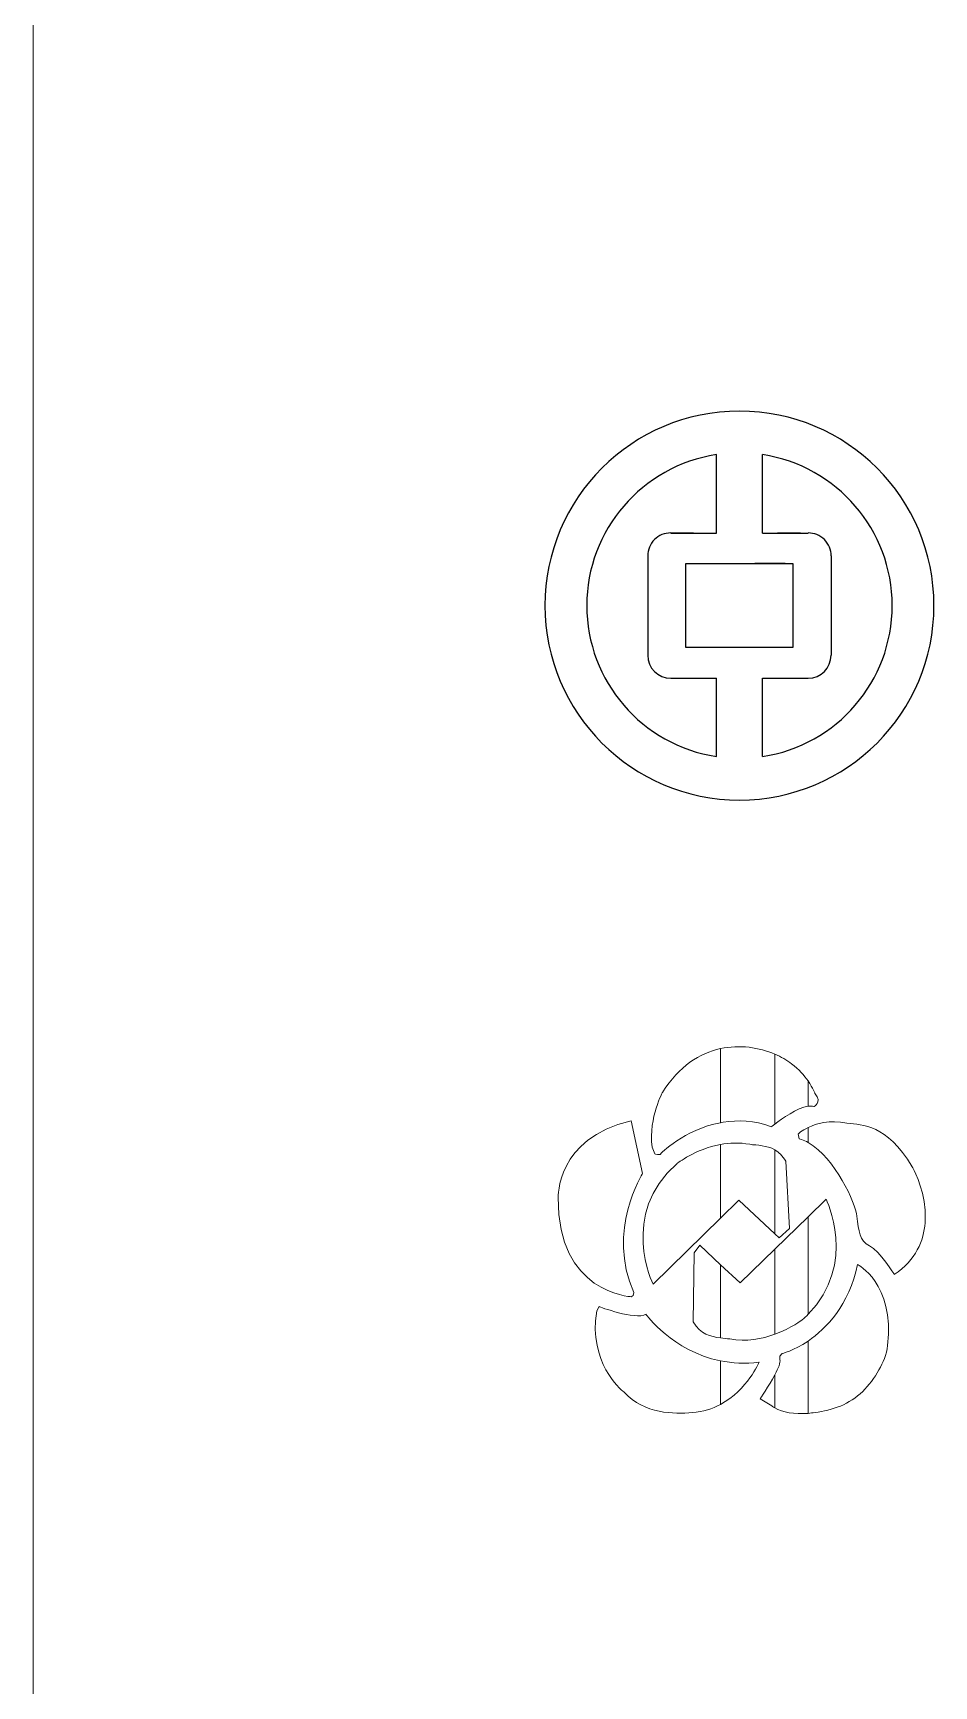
# Model space of a CAD drawing. Header units: millimetres. Extents: x 44393 to 91220, y 25301 to 41858.
# Drawn here: x 65312 to 66003, y 36719 to 37986 of the extents above; entities that cross this region are included whole.
import ezdxf

# ---------------------------------------------------------------- set-up
doc = ezdxf.new("R2010")
doc.units = ezdxf.units.MM
doc.layers.add('B-图框', color=6, linetype='Continuous')
doc.layers.add('图层 1', color=7, linetype='Continuous')
doc.layers.add('图框', color=165, linetype='Continuous', lineweight=0)

msp = doc.modelspace()

# ---------------------------------------------------------------- linework, layer by layer
at = {"color": 12, "linetype": 'Continuous'}
for p, q in [((65806.7, 37602.7), (65800.9, 37602.7)), ((65812.6, 37602.7), (65806.7, 37602.7)), ((65818.4, 37602.7), (65812.6, 37602.7)), ((65888.7, 37602.7), (65882.8, 37602.7)), ((65894.5, 37602.7), (65888.7, 37602.7)), ((65900.4, 37602.7), (65894.5, 37602.7)), ((65888.7, 37579.3), (65865.3, 37579.3)), ((65836, 37474), (65836, 37479.8)), ((65871.1, 37474), (65871.1, 37479.8))]:
    msp.add_line(p, q, dxfattribs=at)
at = {"layer": 'B-图框', "color": 12}
for p, q in [((65836, 37602.7), (65836, 37662.9)), ((65871.1, 37602.7), (65871.1, 37662.9)), ((65800.9, 37602.7), (65836, 37602.7)), ((65871.1, 37602.7), (65906.2, 37602.7)), ((65783.3, 37585.2), (65783.3, 37509.1)), ((65923.8, 37585.2), (65923.8, 37509.1)), ((65812.6, 37515), (65812.6, 37579.3)), ((65812.6, 37579.3), (65894.5, 37579.3)), ((65894.5, 37579.3), (65894.5, 37515)), ((65894.5, 37515), (65812.6, 37515)), ((65800.9, 37491.5), (65836, 37491.5)), ((65836, 37431.4), (65836, 37491.5)), ((65871.1, 37431.4), (65871.1, 37491.5)), ((65871.1, 37491.5), (65906.2, 37491.5))]:
    msp.add_line(p, q, dxfattribs=at)
for centre, major_axis, start_param, end_param in [((65853.6, 37547.1), (-149, 0), 3.141593, 9.424778), ((65853.6, 37547.1), (-117, 0), -1.420228, 1.420228), ((65853.6, 37547.1), (117, 0), -1.42023, 1.420226), ((65800.9, 37585.2), (-17.6, 0), -1.570789, 0.000008), ((65906.2, 37585.2), (17.6, 0), -0.000008, 1.570789), ((65800.9, 37509.1), (17.6, 0), 3.141585, 4.712381), ((65906.2, 37509.1), (-17.6, 0), 1.570804, 3.1416)]:
    msp.add_ellipse(centre, major_axis=major_axis, ratio=1, start_param=start_param, end_param=end_param, dxfattribs=at)
at = {"layer": '图层 1', "lineweight": 0}
for points in [[(65794.9, 37174.5), (65807.3, 37194.2), (65823.1, 37204.1), (65839, 37207.6)], [(65839, 37207.6), (65853.9, 37210.8), (65868.6, 37208.5), (65880.7, 37203.4)], [(65839, 37150.8), (65839, 37150.8), (65839, 37207.6), (65839, 37207.6)], [(65839, 37207.6), (65839, 37207.6), (65839, 37150.8), (65839, 37150.8)], [(65880.7, 37149.8), (65880.7, 37149.8), (65880.7, 37203.4), (65880.7, 37203.4)], [(65880.7, 37203.4), (65885.5, 37201.2), (65889.7, 37198.8), (65893.5, 37195.9)], [(65880.7, 37203.4), (65880.7, 37203.4), (65880.7, 37149.8), (65880.7, 37149.8)], [(65893.5, 37195.9), (65899.2, 37191.7), (65903.2, 37186.9), (65906.1, 37182.9)], [(65906.1, 37163.4), (65906.1, 37163.4), (65906.1, 37182.9), (65906.1, 37182.9)], [(65906.1, 37182.9), (65909.9, 37177.2), (65911.5, 37173), (65911.5, 37173)], [(65906.1, 37182.9), (65906.1, 37182.9), (65906.1, 37163.4), (65906.1, 37163.4)], [(65786.6, 37132.2), (65784, 37155.4), (65794.9, 37174.5), (65794.9, 37174.5)], [(65906.1, 37163.4), (65897.9, 37162.4), (65886, 37153.8), (65880.7, 37149.8)], [(65910.5, 37163.2), (65909.2, 37163.6), (65907.6, 37163.8), (65906.1, 37163.4)], [(65911.5, 37173), (65917.2, 37166.3), (65910.5, 37163.2), (65910.5, 37163.2)], [(65714.8, 37093.4), (65714.8, 37093.4), (65712.7, 37138.9), (65770.6, 37152.3)], [(65770.6, 37152.3), (65770.6, 37152.3), (65779.4, 37112), (65779.4, 37112)], [(65839, 37150.8), (65811.7, 37145.8), (65792.6, 37126.9), (65792.8, 37126.5)], [(65841.1, 37151.2), (65840.5, 37151), (65839.8, 37151), (65839, 37150.8)], [(65878, 37147.7), (65864.8, 37153.1), (65852.4, 37152.9), (65841.1, 37151.2)], [(65880.7, 37149.8), (65879, 37148.5), (65878, 37147.7), (65878, 37147.7)], [(65906.1, 37147.2), (65912.4, 37150.2), (65922.4, 37153.1), (65935.9, 37150.6)], [(65935.9, 37150.6), (65948.5, 37148.5), (65965.4, 37150.6), (65986, 37116.9)], [(65898.5, 37142.2), (65898.5, 37142.2), (65901.1, 37144.7), (65906.1, 37147.2)], [(65899.2, 37138.5), (65899.2, 37138.5), (65898.5, 37142.2), (65898.5, 37142.2)], [(65901.1, 37138), (65901.1, 37138), (65899.2, 37138.5), (65899.2, 37138.5)], [(65906.1, 37135.7), (65904.6, 37136.6), (65902.9, 37137.4), (65901.1, 37138)], [(65906.1, 37135.7), (65906.1, 37135.7), (65906.1, 37147.2), (65906.1, 37147.2)], [(65906.1, 37147.2), (65906.1, 37147.2), (65906.1, 37135.7), (65906.1, 37135.7)], [(65788.7, 37126.9), (65788.7, 37126.9), (65786.6, 37132.2), (65786.6, 37132.2)], [(65792.8, 37126.5), (65793.1, 37126.1), (65788.7, 37126.9), (65788.7, 37126.9)], [(65839, 37134.2), (65819.7, 37130.5), (65805.8, 37119.6), (65805.8, 37119.6)], [(65839, 37134.2), (65845.9, 37135.5), (65853.5, 37135.7), (65861.4, 37134.3)], [(65839, 37077.8), (65839, 37077.8), (65839, 37134.2), (65839, 37134.2)], [(65839, 37077.8), (65839, 37077.8), (65839, 37134.2), (65839, 37134.2)], [(65861.4, 37134.3), (65867.3, 37133.4), (65874.4, 37133.6), (65880.7, 37130.1)], [(65889.1, 37121.3), (65886.6, 37125.6), (65883.7, 37128.2), (65880.7, 37130.1)], [(65880.7, 37130.1), (65880.7, 37130.1), (65880.7, 37065.7), (65880.7, 37065.7)], [(65880.7, 37130.1), (65880.7, 37130.1), (65880.7, 37065.7), (65880.7, 37065.7)], [(65943.6, 37079.1), (65942.2, 37089.4), (65927.5, 37123.3), (65906.1, 37135.7)], [(65779.4, 37112), (65779.4, 37112), (65751.5, 37068.2), (65772.7, 37020.6)], [(65805.8, 37119.6), (65761, 37080.4), (65787.4, 37027.1), (65787.4, 37027.1)], [(65892, 37069.7), (65892, 37069.7), (65889.1, 37121.3), (65889.1, 37121.3)], [(65986, 37116.9), (65986, 37116.9), (65994.4, 37102.2), (65995.8, 37083.9)], [(65770.6, 37017.5), (65770.6, 37017.5), (65713.8, 37020.2), (65714.8, 37093.4)], [(65853.2, 37091.5), (65853.2, 37091.5), (65839, 37077.8), (65839, 37077.8)], [(65880.7, 37065.7), (65880.7, 37065.7), (65853.2, 37091.5), (65853.2, 37091.5)], [(65906.1, 37004), (65944.5, 37042.8), (65919.9, 37092.3), (65919.9, 37092.3)], [(65919.9, 37092.3), (65919.9, 37092.3), (65906.1, 37078.7), (65906.1, 37078.7)], [(65787.4, 37027.1), (65787.4, 37027.1), (65839, 37077.8), (65839, 37077.8)], [(65880.7, 37053.9), (65880.7, 37053.9), (65906.1, 37078.7), (65906.1, 37078.7)], [(65906.1, 37078.7), (65906.1, 37078.7), (65906.1, 37004), (65906.1, 37004)], [(65906.1, 37078.7), (65906.1, 37078.7), (65906.1, 37004), (65906.1, 37004)], [(65953.3, 37056.5), (65945.5, 37060.2), (65944.9, 37068), (65943.6, 37079.1)], [(65995.8, 37074.1), (65994.8, 37060.6), (65988.7, 37045.8), (65972.2, 37034.4)], [(65995.8, 37083.9), (65995.8, 37083.9), (65995.8, 37074.1), (65995.8, 37074.1)], [(65880.7, 37065.7), (65880.7, 37065.7), (65884.1, 37062.5), (65884.1, 37062.5)], [(65884.1, 37062.5), (65884.1, 37062.5), (65892, 37069.7), (65892, 37069.7)], [(65818.2, 36998.2), (65818.2, 36998.2), (65818.9, 37051.2), (65818.9, 37051.2)], [(65818.9, 37051.2), (65818.9, 37051.2), (65823.1, 37056.9), (65823.1, 37056.9)], [(65823.1, 37056.9), (65823.1, 37056.9), (65839, 37042), (65839, 37042)], [(65854.1, 37028.1), (65854.1, 37028.1), (65880.7, 37053.9), (65880.7, 37053.9)], [(65880.7, 36988.7), (65880.7, 36988.7), (65880.7, 37053.9), (65880.7, 37053.9)], [(65880.7, 37053.9), (65880.7, 37053.9), (65880.7, 36988.7), (65880.7, 36988.7)], [(65972.2, 37034.4), (65972.2, 37034.4), (65961.2, 37052.7), (65953.3, 37056.5)], [(65839, 36986), (65839, 36986), (65839, 37042), (65839, 37042)], [(65839, 37042), (65839, 37042), (65854.1, 37028.1), (65854.1, 37028.1)], [(65839, 37042), (65839, 37042), (65839, 36986), (65839, 36986)], [(65944.1, 37042.2), (65937.5, 37010.9), (65920.1, 36993.1), (65906.1, 36983.5)], [(65967.1, 36980.1), (65972.4, 37027.9), (65944.1, 37042.2), (65944.1, 37042.2)], [(65772.1, 37018.3), (65772.1, 37018.3), (65770.6, 37017.5), (65770.6, 37017.5)], [(65772.7, 37020.6), (65772.7, 37020.6), (65772.1, 37018.3), (65772.1, 37018.3)], [(65743.2, 36999), (65741.1, 36962.3), (65765.2, 36944.3), (65765.2, 36944.3)], [(65744.4, 37006.7), (65744.4, 37006.7), (65743.2, 36999), (65743.2, 36999)], [(65746.1, 37009.9), (65746.1, 37009.9), (65744.4, 37006.7), (65744.4, 37006.7)], [(65782, 37004), (65773.6, 36999.4), (65746.1, 37009.9), (65746.1, 37009.9)], [(65839, 36968.4), (65802.1, 36975.7), (65782, 37004), (65782, 37004)], [(65839, 36986), (65831.6, 36986.8), (65823.5, 36988.5), (65818.2, 36998.2)], [(65901.7, 36999.8), (65901.7, 36999.8), (65893.3, 36993.5), (65880.7, 36988.7)], [(65906.1, 37004), (65904.8, 37002.6), (65903.2, 37001.1), (65901.7, 36999.8)], [(65846.1, 36985.1), (65843.8, 36985.4), (65841.5, 36985.6), (65839, 36986)], [(65880.7, 36988.7), (65870.9, 36985.2), (65858.9, 36982.8), (65846.1, 36985.1)], [(65884.5, 36971.9), (65884.5, 36971.9), (65886, 36973.8), (65886, 36973.8)], [(65886, 36973.8), (65886, 36973.8), (65895, 36976.1), (65906.1, 36983.5)], [(65906.1, 36983.5), (65906.1, 36983.5), (65906.1, 36928.1), (65906.1, 36928.1)], [(65906.1, 36983.5), (65906.1, 36983.5), (65906.1, 36928.1), (65906.1, 36928.1)], [(65960.4, 36961.5), (65963.5, 36967.1), (65966.3, 36973), (65967.1, 36980.1)], [(65839, 36935), (65839, 36935), (65839, 36968.4), (65839, 36968.4)], [(65839, 36968.4), (65848, 36966.5), (65857.7, 36965.9), (65868.6, 36967.3)], [(65839, 36935), (65839, 36935), (65839, 36968.4), (65839, 36968.4)], [(65868.6, 36967.3), (65868.6, 36967.3), (65859.7, 36946.1), (65839, 36935)], [(65880.7, 36957.7), (65883.4, 36962.7), (65885.3, 36967.3), (65884.5, 36969)], [(65884.5, 36969), (65884.5, 36969), (65884.5, 36971.9), (65884.5, 36971.9)], [(65948, 36944.9), (65952.6, 36949.7), (65957, 36955.2), (65960.4, 36961.5)], [(65869.4, 36939.2), (65869.4, 36939.2), (65876.1, 36949.1), (65880.7, 36957.7)], [(65880.7, 36932.3), (65880.7, 36932.3), (65880.7, 36957.7), (65880.7, 36957.7)], [(65880.7, 36957.7), (65880.7, 36957.7), (65880.7, 36932.3), (65880.7, 36932.3)], [(65765.2, 36944.3), (65780.9, 36927.5), (65803.5, 36927.5), (65817.4, 36928.7)], [(65817.4, 36928.7), (65825.8, 36929.2), (65832.9, 36931.7), (65839, 36935)], [(65878.4, 36933.8), (65878.4, 36933.8), (65869.4, 36939.2), (65869.4, 36939.2)], [(65911.5, 36928.7), (65924.5, 36930.4), (65938, 36935), (65948, 36944.9)], [(65880.7, 36932.3), (65879.9, 36932.7), (65879.2, 36933.2), (65878.4, 36933.8)], [(65906.1, 36928.1), (65895.8, 36927.3), (65886.6, 36928.7), (65880.7, 36932.3)], [(65906.1, 36928.1), (65907.8, 36928.3), (65909.7, 36928.5), (65911.5, 36928.7)]]:
    msp.add_open_spline(points, degree=3, dxfattribs=at)
at = {"layer": '图框', "color": 142}
msp.add_line((65312.5, 25580.5), (65312.5, 41578.7), dxfattribs=at)

doc.saveas('drawing.dxf')
